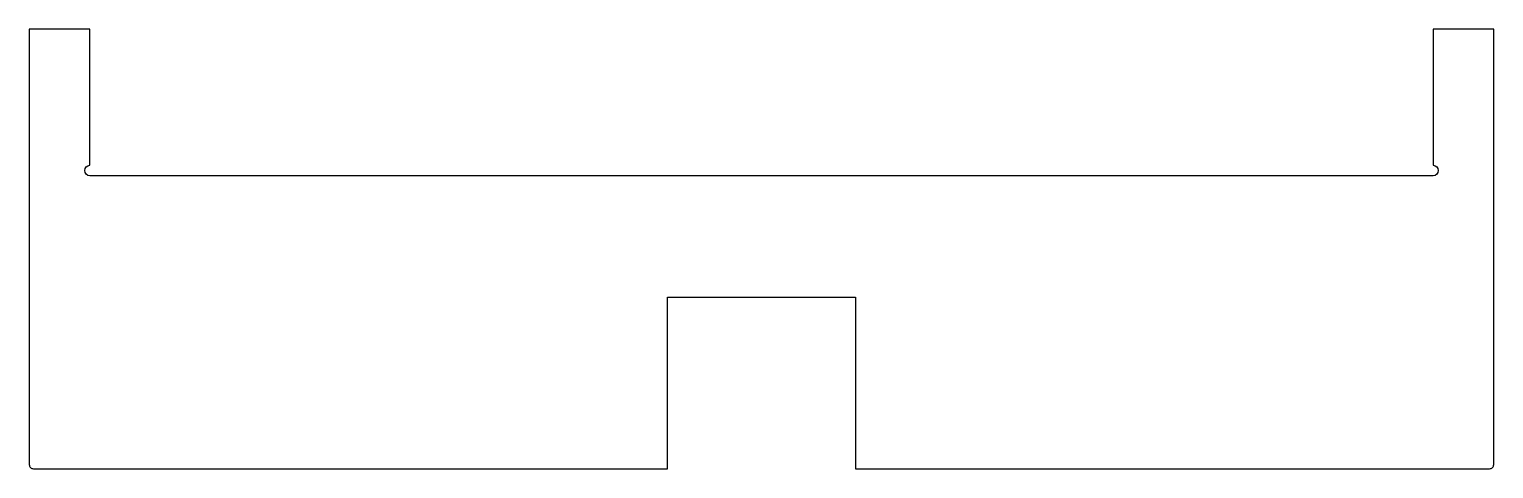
# Model space of a CAD drawing. Extents: x 1141.5 to 1211.5, y 51.8 to 72.8.
import ezdxf

# ---------------------------------------------------------------- set-up
doc = ezdxf.new("R2010")
doc.units = 0
doc.header["$LTSCALE"] = 15
doc.layers.get('0').update_dxf_attribs({"linetype": 'CONTINUOUS'})

msp = doc.modelspace()

# ---------------------------------------------------------------- linework, layer by layer
at = {"ltscale": 0.05}
msp.add_lwpolyline([(1144.421, 72.767), (1141.521, 72.767), (1141.521, 51.967, 0.414214), (1141.721, 51.767), (1172.021, 51.767), (1172.021, 59.967), (1181.021, 59.967), (1181.021, 51.767), (1211.321, 51.767, 0.414214), (1211.521, 51.967), (1211.521, 72.767), (1208.621, 72.767), (1208.621, 66.267, -1), (1208.621, 65.767), (1144.421, 65.767, -1), (1144.421, 66.267)], format="xyb", close=True, dxfattribs=at)

doc.saveas('drawing.dxf')
